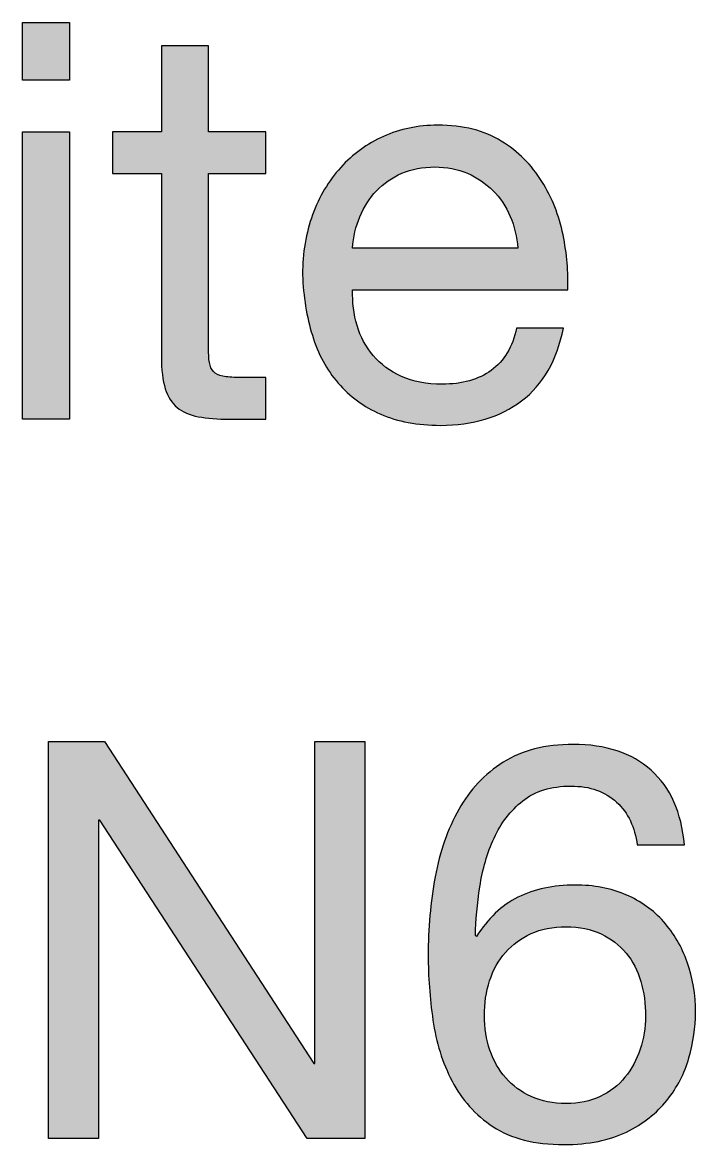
# Paper-space layout 'A3mask' of a CAD drawing. Extents: x 0 to 394, y 0 to 277.
# Drawn here: x 325.305 to 327.749, y 28.99 to 33.067 of the extents above; entities that cross this region are included whole.
import ezdxf
from ezdxf.enums import TextEntityAlignment as Align

# ---------------------------------------------------------------- set-up
doc = ezdxf.new("R2010")
doc.units = 0
doc.layers.get('0').update_dxf_attribs({"linetype": 'CONTINUOUS'})
doc.layers.get('Defpoints').update_dxf_attribs({"linetype": 'CONTINUOUS'})
doc.layers.add('JPP_Mask', color=7, linetype='CONTINUOUS')
doc.styles.add('JPP', font='arial.ttf')

# ---------------------------------------------------------------- blocks, each defined once
blk = doc.blocks.new('A3mask')
at = {"true_color": 0x004a91}
for points in [[(325.476, 33.0666), (325.3046, 33.0666), (325.3046, 32.8567), (325.476, 32.8567)], [(325.476, 32.6689), (325.3046, 32.6689), (325.3046, 31.6252), (325.476, 31.6252)], [(325.581, 30.1692), (325.585, 30.1692), (326.3381, 29.0125), (326.548, 29.0125), (326.548, 30.454), (326.3662, 30.454), (326.3662, 29.2851), (326.3622, 29.2851), (325.6031, 30.454), (325.3992, 30.454), (325.3992, 29.0125), (325.581, 29.0125)]]:
    blk.add_hatch(color=154, dxfattribs=at).paths.add_polyline_path(points)
h = blk.add_hatch(color=154, dxfattribs=at)
edge = h.paths.add_edge_path()
edge.add_spline(control_points=[(326.1887, 32.5932), (326.1887, 32.6311), (326.1887, 32.6689), (326.1887, 32.6689), (326.1887, 32.6689), (326.1757, 32.6689), (326.1562, 32.6689)], knot_values=[21.749925, 21.749925, 21.749925, 21.749925, 22.249925, 22.249925, 22.249925, 22.5, 22.5, 22.5, 22.5], degree=3, periodic=0)
edge.add_spline(control_points=[(326.1562, 32.6689), (326.1367, 32.6689), (326.1107, 32.6689), (326.0847, 32.6689)], knot_values=[21.49993, 21.49993, 21.49993, 21.49993, 21.749925, 21.749925, 21.749925, 21.749925], degree=3, periodic=0)
edge.add_spline(control_points=[(326.0847, 32.6689), (326.0717, 32.6689), (326.0587, 32.6689), (326.0465, 32.6689)], knot_values=[21.374932, 21.374932, 21.374932, 21.374932, 21.49993, 21.49993, 21.49993, 21.49993], degree=3, periodic=0)
edge.add_spline(control_points=[(326.0465, 32.6689), (326.0343, 32.6689), (326.0229, 32.6689), (326.0132, 32.6689)], knot_values=[21.249935, 21.249935, 21.249935, 21.249935, 21.374932, 21.374932, 21.374932, 21.374932], degree=3, periodic=0)
edge.add_spline(control_points=[(326.0132, 32.6689), (326.0083, 32.6689), (326.0038, 32.6689), (325.9999, 32.6689)], knot_values=[21.187436, 21.187436, 21.187436, 21.187436, 21.249935, 21.249935, 21.249935, 21.249935], degree=3, periodic=0)
edge.add_spline(control_points=[(325.9999, 32.6689), (325.9959, 32.6689), (325.9925, 32.6689), (325.9896, 32.6689)], knot_values=[21.124938, 21.124938, 21.124938, 21.124938, 21.187436, 21.187436, 21.187436, 21.187436], degree=3, periodic=0)
edge.add_spline(control_points=[(325.983, 32.6689), (325.9826, 32.6689), (325.9823, 32.6689), (325.982, 32.6689)], knot_values=[21.046814, 21.046814, 21.046814, 21.046814, 21.062439, 21.062439, 21.062439, 21.062439], degree=3, periodic=0)
edge.add_spline(control_points=[(325.982, 32.6689), (325.9817, 32.6689), (325.9815, 32.6689), (325.9813, 32.6689)], knot_values=[21.031189, 21.031189, 21.031189, 21.031189, 21.046814, 21.046814, 21.046814, 21.046814], degree=3, periodic=0)
edge.add_spline(control_points=[(325.9813, 32.6689), (325.9812, 32.6689), (325.9811, 32.6689), (325.981, 32.6689)], knot_values=[21.023377, 21.023377, 21.023377, 21.023377, 21.031189, 21.031189, 21.031189, 21.031189], degree=3, periodic=0)
edge.add_spline(control_points=[(325.981, 32.6689), (325.9809, 32.6689), (325.9809, 32.6689), (325.9808, 32.6689)], knot_values=[21.015565, 21.015565, 21.015565, 21.015565, 21.023377, 21.023377, 21.023377, 21.023377], degree=3, periodic=0)
edge.add_spline(control_points=[(325.9808, 32.6689), (325.9808, 32.6689), (325.9808, 32.6689), (325.9808, 32.6689)], knot_values=[21.011659, 21.011659, 21.011659, 21.011659, 21.015565, 21.015565, 21.015565, 21.015565], degree=3, periodic=0)
edge.add_spline(control_points=[(325.9808, 32.6689), (325.9808, 32.6689), (325.9807, 32.6689), (325.9807, 32.6689)], knot_values=[21.007752, 21.007752, 21.007752, 21.007752, 21.011659, 21.011659, 21.011659, 21.011659], degree=3, periodic=0)
edge.add_spline(control_points=[(325.9807, 32.6689), (325.9807, 32.6689), (325.9807, 32.6689), (325.9807, 32.6689)], knot_values=[21.005799, 21.005799, 21.005799, 21.005799, 21.007752, 21.007752, 21.007752, 21.007752], degree=3, periodic=0)
edge.add_spline(control_points=[(325.9807, 32.6689), (325.9807, 32.6689), (325.9807, 32.6689), (325.9807, 32.6689)], knot_values=[21.003846, 21.003846, 21.003846, 21.003846, 21.005799, 21.005799, 21.005799, 21.005799], degree=3, periodic=0)
edge.add_spline(control_points=[(325.9807, 32.6689), (325.9807, 32.6689), (325.9807, 32.6689), (325.9807, 32.6689)], knot_values=[21.00287, 21.00287, 21.00287, 21.00287, 21.003846, 21.003846, 21.003846, 21.003846], degree=3, periodic=0)
edge.add_spline(control_points=[(325.9807, 32.6689), (325.9807, 32.6689), (325.9807, 32.6689), (325.9807, 32.6689)], knot_values=[21.001893, 21.001893, 21.001893, 21.001893, 21.00287, 21.00287, 21.00287, 21.00287], degree=3, periodic=0)
edge.add_spline(control_points=[(325.9807, 32.6689), (325.9807, 32.6689), (325.9807, 32.6689), (325.9807, 32.6689)], knot_values=[21.001405, 21.001405, 21.001405, 21.001405, 21.001893, 21.001893, 21.001893, 21.001893], degree=3, periodic=0)
edge.add_spline(control_points=[(325.9807, 32.6689), (325.9807, 32.6689), (325.9807, 32.6689), (325.9807, 32.6689), (325.9807, 32.6689), (325.9807, 32.6689), (325.9807, 32.6689)], knot_values=[20.99994, 20.99994, 20.99994, 20.99994, 21.001345, 21.001345, 21.001345, 21.001405, 21.001405, 21.001405, 21.001405], degree=3, periodic=0)
edge.add_spline(control_points=[(325.9807, 32.6689), (325.9807, 32.6689), (325.9807, 32.6885), (325.9807, 32.7178)], knot_values=[20.749945, 20.749945, 20.749945, 20.749945, 20.99994, 20.99994, 20.99994, 20.99994], degree=3, periodic=0)
edge.add_spline(control_points=[(325.9807, 32.7178), (325.9807, 32.7472), (325.9807, 32.7863), (325.9807, 32.8254)], knot_values=[20.49995, 20.49995, 20.49995, 20.49995, 20.749945, 20.749945, 20.749945, 20.749945], degree=3, periodic=0)
edge.add_spline(control_points=[(325.9807, 32.8254), (325.9807, 32.8449), (325.9807, 32.8645), (325.9807, 32.8828)], knot_values=[20.374952, 20.374952, 20.374952, 20.374952, 20.49995, 20.49995, 20.49995, 20.49995], degree=3, periodic=0)
edge.add_spline(control_points=[(325.9807, 32.8828), (325.9807, 32.9012), (325.9807, 32.9183), (325.9807, 32.9329)], knot_values=[20.249955, 20.249955, 20.249955, 20.249955, 20.374952, 20.374952, 20.374952, 20.374952], degree=3, periodic=0)
edge.add_spline(control_points=[(325.9807, 32.9329), (325.9807, 32.9403), (325.9807, 32.947), (325.9807, 32.953)], knot_values=[20.187456, 20.187456, 20.187456, 20.187456, 20.249955, 20.249955, 20.249955, 20.249955], degree=3, periodic=0)
edge.add_spline(control_points=[(325.9807, 32.953), (325.9807, 32.9589), (325.9807, 32.9641), (325.9807, 32.9684)], knot_values=[20.124958, 20.124958, 20.124958, 20.124958, 20.187456, 20.187456, 20.187456, 20.187456], degree=3, periodic=0)
edge.add_spline(control_points=[(325.9807, 32.9684), (325.9807, 32.9705), (325.9807, 32.9724), (325.9807, 32.9741)], knot_values=[20.093708, 20.093708, 20.093708, 20.093708, 20.124958, 20.124958, 20.124958, 20.124958], degree=3, periodic=0)
edge.add_spline(control_points=[(325.9807, 32.9818), (325.9807, 32.9818), (325.9807, 32.9818), (325.9807, 32.9818), (325.9807, 32.9818), (325.9807, 32.9818), (325.9807, 32.9818)], knot_values=[19.999959, 19.999959, 19.999959, 19.999959, 20, 20, 20, 20.000692, 20.000692, 20.000692, 20.000692], degree=3, periodic=0)
edge.add_spline(control_points=[(325.9807, 32.9818), (325.9807, 32.9818), (325.97, 32.9818), (325.9539, 32.9818)], knot_values=[19.749965, 19.749965, 19.749965, 19.749965, 19.999959, 19.999959, 19.999959, 19.999959], degree=3, periodic=0)
edge.add_spline(control_points=[(325.9539, 32.9818), (325.9378, 32.9818), (325.9163, 32.9818), (325.8949, 32.9818)], knot_values=[19.49997, 19.49997, 19.49997, 19.49997, 19.749965, 19.749965, 19.749965, 19.749965], degree=3, periodic=0)
edge.add_spline(control_points=[(325.8949, 32.9818), (325.8841, 32.9818), (325.8734, 32.9818), (325.8633, 32.9818)], knot_values=[19.374972, 19.374972, 19.374972, 19.374972, 19.49997, 19.49997, 19.49997, 19.49997], degree=3, periodic=0)
edge.add_spline(control_points=[(325.8633, 32.9818), (325.8533, 32.9818), (325.8439, 32.9818), (325.8359, 32.9818)], knot_values=[19.249975, 19.249975, 19.249975, 19.249975, 19.374972, 19.374972, 19.374972, 19.374972], degree=3, periodic=0)
edge.add_spline(control_points=[(325.8359, 32.9818), (325.8318, 32.9818), (325.8282, 32.9818), (325.8249, 32.9818)], knot_values=[19.187476, 19.187476, 19.187476, 19.187476, 19.249975, 19.249975, 19.249975, 19.249975], degree=3, periodic=0)
edge.add_spline(control_points=[(325.8249, 32.9818), (325.8216, 32.9818), (325.8188, 32.9818), (325.8164, 32.9818)], knot_values=[19.124977, 19.124977, 19.124977, 19.124977, 19.187476, 19.187476, 19.187476, 19.187476], degree=3, periodic=0)
edge.add_spline(control_points=[(325.809, 32.9818), (325.809, 32.9818), (325.809, 32.9818), (325.809, 32.9818), (325.809, 32.9818), (325.809, 32.9818), (325.809, 32.9818)], knot_values=[18.99998, 18.99998, 18.99998, 18.99998, 19.001424, 19.001424, 19.001424, 19.001445, 19.001445, 19.001445, 19.001445], degree=3, periodic=0)
edge.add_spline(control_points=[(325.809, 32.9818), (325.809, 32.9818), (325.809, 32.9036), (325.809, 32.8254)], knot_values=[18.49999, 18.49999, 18.49999, 18.49999, 18.99998, 18.99998, 18.99998, 18.99998], degree=3, periodic=0)
edge.add_spline(control_points=[(325.809, 32.8254), (325.809, 32.7471), (325.809, 32.6689), (325.809, 32.6689), (325.809, 32.6689), (325.809, 32.6689), (325.809, 32.6689)], knot_values=[17.999023, 17.999023, 17.999023, 17.999023, 18.499013, 18.499013, 18.499013, 18.49999, 18.49999, 18.49999, 18.49999], degree=3, periodic=0)
edge.add_spline(control_points=[(325.8047, 32.6689), (325.8037, 32.6689), (325.8026, 32.6689), (325.8014, 32.6689)], knot_values=[17.875003, 17.875003, 17.875003, 17.875003, 17.906252, 17.906252, 17.906252, 17.906252], degree=3, periodic=0)
edge.add_spline(control_points=[(325.8014, 32.6689), (325.799, 32.6689), (325.796, 32.6689), (325.7927, 32.6689)], knot_values=[17.812504, 17.812504, 17.812504, 17.812504, 17.875003, 17.875003, 17.875003, 17.875003], degree=3, periodic=0)
edge.add_spline(control_points=[(325.7927, 32.6689), (325.7893, 32.6689), (325.7855, 32.6689), (325.7813, 32.6689)], knot_values=[17.750005, 17.750005, 17.750005, 17.750005, 17.812504, 17.812504, 17.812504, 17.812504], degree=3, periodic=0)
edge.add_spline(control_points=[(325.7813, 32.6689), (325.773, 32.6689), (325.7632, 32.6689), (325.7528, 32.6689)], knot_values=[17.625007, 17.625007, 17.625007, 17.625007, 17.750005, 17.750005, 17.750005, 17.750005], degree=3, periodic=0)
edge.add_spline(control_points=[(325.7528, 32.6689), (325.7424, 32.6689), (325.7313, 32.6689), (325.7202, 32.6689)], knot_values=[17.50001, 17.50001, 17.50001, 17.50001, 17.625008, 17.625008, 17.625008, 17.625008], degree=3, periodic=0)
edge.add_spline(control_points=[(325.7202, 32.6689), (325.698, 32.6689), (325.6758, 32.6689), (325.6591, 32.6689)], knot_values=[17.250015, 17.250015, 17.250015, 17.250015, 17.50001, 17.50001, 17.50001, 17.50001], degree=3, periodic=0)
edge.add_spline(control_points=[(325.6591, 32.6689), (325.6425, 32.6689), (325.6314, 32.6689), (325.6314, 32.6689), (325.6314, 32.6689), (325.6314, 32.6689), (325.6314, 32.6689)], knot_values=[16.999043, 16.999043, 16.999043, 16.999043, 17.249058, 17.249058, 17.249058, 17.250015, 17.250015, 17.250015, 17.250015], degree=3, periodic=0)
edge.add_spline(control_points=[(325.6314, 32.6624), (325.6314, 32.6603), (325.6314, 32.6578), (325.6314, 32.6549)], knot_values=[16.812524, 16.812524, 16.812524, 16.812524, 16.875023, 16.875023, 16.875023, 16.875023], degree=3, periodic=0)
edge.add_spline(control_points=[(325.6314, 32.6549), (325.6314, 32.6521), (325.6314, 32.6488), (325.6314, 32.6453)], knot_values=[16.750025, 16.750025, 16.750025, 16.750025, 16.812524, 16.812524, 16.812524, 16.812524], degree=3, periodic=0)
edge.add_spline(control_points=[(325.6314, 32.6453), (325.6314, 32.6382), (325.6314, 32.6299), (325.6314, 32.621)], knot_values=[16.625028, 16.625028, 16.625028, 16.625028, 16.750025, 16.750025, 16.750025, 16.750025], degree=3, periodic=0)
edge.add_spline(control_points=[(325.6314, 32.621), (325.6314, 32.6121), (325.6314, 32.6027), (325.6314, 32.5932)], knot_values=[16.50003, 16.50003, 16.50003, 16.50003, 16.625028, 16.625028, 16.625028, 16.625028], degree=3, periodic=0)
edge.add_spline(control_points=[(325.6314, 32.5932), (325.6314, 32.5743), (325.6314, 32.5553), (325.6314, 32.5411)], knot_values=[16.250035, 16.250035, 16.250035, 16.250035, 16.50003, 16.50003, 16.50003, 16.50003], degree=3, periodic=0)
edge.add_spline(control_points=[(325.6314, 32.5411), (325.6314, 32.5269), (325.6314, 32.5175), (325.6314, 32.5175), (325.6314, 32.5175), (325.6314, 32.5175), (325.6314, 32.5175)], knot_values=[15.999063, 15.999063, 15.999063, 15.999063, 16.249098, 16.249098, 16.249098, 16.250035, 16.250035, 16.250035, 16.250035], degree=3, periodic=0)
edge.add_spline(control_points=[(325.6358, 32.5175), (325.6367, 32.5175), (325.6378, 32.5175), (325.639, 32.5175)], knot_values=[15.875042, 15.875042, 15.875042, 15.875042, 15.906292, 15.906292, 15.906292, 15.906292], degree=3, periodic=0)
edge.add_spline(control_points=[(325.639, 32.5175), (325.6414, 32.5175), (325.6444, 32.5175), (325.6478, 32.5175)], knot_values=[15.812544, 15.812544, 15.812544, 15.812544, 15.875042, 15.875042, 15.875042, 15.875042], degree=3, periodic=0)
edge.add_spline(control_points=[(325.6478, 32.5175), (325.6511, 32.5175), (325.655, 32.5175), (325.6591, 32.5175)], knot_values=[15.750045, 15.750045, 15.750045, 15.750045, 15.812544, 15.812544, 15.812544, 15.812544], degree=3, periodic=0)
edge.add_spline(control_points=[(325.6591, 32.5175), (325.6675, 32.5175), (325.6772, 32.5175), (325.6876, 32.5175)], knot_values=[15.625048, 15.625048, 15.625048, 15.625048, 15.750045, 15.750045, 15.750045, 15.750045], degree=3, periodic=0)
edge.add_spline(control_points=[(325.6876, 32.5175), (325.698, 32.5175), (325.7091, 32.5175), (325.7202, 32.5175)], knot_values=[15.50005, 15.50005, 15.50005, 15.50005, 15.625048, 15.625048, 15.625048, 15.625048], degree=3, periodic=0)
edge.add_spline(control_points=[(325.7202, 32.5175), (325.7424, 32.5175), (325.7646, 32.5175), (325.7813, 32.5175)], knot_values=[15.250055, 15.250055, 15.250055, 15.250055, 15.50005, 15.50005, 15.50005, 15.50005], degree=3, periodic=0)
edge.add_spline(control_points=[(325.7813, 32.5175), (325.7979, 32.5175), (325.809, 32.5175), (325.809, 32.5175), (325.809, 32.5175), (325.809, 32.5175), (325.809, 32.5175)], knot_values=[14.999572, 14.999572, 14.999572, 14.999572, 15.249627, 15.249627, 15.249627, 15.250055, 15.250055, 15.250055, 15.250055], degree=3, periodic=0)
edge.add_spline(control_points=[(325.809, 32.51), (325.809, 32.5076), (325.809, 32.5046), (325.809, 32.5011)], knot_values=[14.906312, 14.906312, 14.906312, 14.906312, 14.937561, 14.937561, 14.937561, 14.937561], degree=3, periodic=0)
edge.add_spline(control_points=[(325.809, 32.5011), (325.809, 32.4975), (325.809, 32.4935), (325.809, 32.4889)], knot_values=[14.875063, 14.875063, 14.875063, 14.875063, 14.906312, 14.906312, 14.906312, 14.906312], degree=3, periodic=0)
edge.add_spline(control_points=[(325.809, 32.4889), (325.809, 32.4799), (325.809, 32.4688), (325.809, 32.4562)], knot_values=[14.812564, 14.812564, 14.812564, 14.812564, 14.875063, 14.875063, 14.875063, 14.875063], degree=3, periodic=0)
edge.add_spline(control_points=[(325.809, 32.4562), (325.809, 32.4436), (325.809, 32.4293), (325.809, 32.4137)], knot_values=[14.750065, 14.750065, 14.750065, 14.750065, 14.812564, 14.812564, 14.812564, 14.812564], degree=3, periodic=0)
edge.add_spline(control_points=[(325.809, 32.4137), (325.809, 32.3826), (325.809, 32.3463), (325.809, 32.3074)], knot_values=[14.625068, 14.625068, 14.625068, 14.625068, 14.750065, 14.750065, 14.750065, 14.750065], degree=3, periodic=0)
edge.add_spline(control_points=[(325.809, 32.3074), (325.809, 32.2685), (325.809, 32.227), (325.809, 32.1854)], knot_values=[14.50007, 14.50007, 14.50007, 14.50007, 14.625068, 14.625068, 14.625068, 14.625068], degree=3, periodic=0)
edge.add_spline(control_points=[(325.809, 32.1854), (325.809, 32.1024), (325.809, 32.0194), (325.809, 31.9571)], knot_values=[14.250075, 14.250075, 14.250075, 14.250075, 14.50007, 14.50007, 14.50007, 14.50007], degree=3, periodic=0)
edge.add_spline(control_points=[(325.809, 31.9571), (325.809, 31.8948), (325.809, 31.8533), (325.809, 31.8533), (325.809, 31.8048), (325.8139, 31.7658), (325.8232, 31.7362)], knot_values=[13, 13, 13, 13, 13.250075, 13.250075, 13.250075, 14.250075, 14.250075, 14.250075, 14.250075], degree=3, periodic=0)
edge.add_spline(control_points=[(325.8232, 31.7362), (325.8327, 31.7066), (325.8471, 31.6837), (325.8666, 31.6676)], knot_values=[12, 12, 12, 12, 13, 13, 13, 13], degree=3, periodic=0)
edge.add_spline(control_points=[(325.8666, 31.6676), (325.8861, 31.6514), (325.9118, 31.6404), (325.9433, 31.6342)], knot_values=[11, 11, 11, 11, 12, 12, 12, 12], degree=3, periodic=0)
edge.add_spline(control_points=[(325.9433, 31.6342), (325.9749, 31.6282), (326.0129, 31.6252), (326.0575, 31.6252)], knot_values=[10, 10, 10, 10, 11, 11, 11, 11], degree=3, periodic=0)
edge.add_spline(control_points=[(326.0575, 31.6252), (326.0575, 31.6252), (326.1887, 31.6252), (326.1887, 31.6252), (326.1887, 31.6252), (326.1887, 31.663), (326.1887, 31.7009)], knot_values=[8.5, 8.5, 8.5, 8.5, 9.5, 9.5, 9.5, 10, 10, 10, 10], degree=3, periodic=0)
edge.add_spline(control_points=[(326.1887, 31.7009), (326.1887, 31.7388), (326.1887, 31.7766), (326.1887, 31.7766)], knot_values=[8, 8, 8, 8, 8.5, 8.5, 8.5, 8.5], degree=3, periodic=0)
edge.add_spline(control_points=[(326.1887, 31.7766), (326.1887, 31.7766), (326.1099, 31.7766), (326.1099, 31.7766)], knot_values=[7.00001, 7.00001, 7.00001, 7.00001, 7.99999, 7.99999, 7.99999, 7.99999], degree=3, periodic=0)
edge.add_spline(control_points=[(326.1099, 31.7766), (326.083, 31.7766), (326.0612, 31.7776), (326.0442, 31.7796)], knot_values=[6, 6, 6, 6, 7, 7, 7, 7], degree=3, periodic=0)
edge.add_spline(control_points=[(326.0442, 31.7796), (326.0275, 31.7816), (326.0143, 31.786), (326.005, 31.7927)], knot_values=[5, 5, 5, 5, 6, 6, 6, 6], degree=3, periodic=0)
edge.add_spline(control_points=[(326.005, 31.7927), (325.9955, 31.7995), (325.989, 31.8089), (325.9858, 31.821)], knot_values=[4, 4, 4, 4, 5, 5, 5, 5], degree=3, periodic=0)
edge.add_spline(control_points=[(325.9858, 31.821), (325.9823, 31.8331), (325.9807, 31.8492), (325.9807, 31.8694)], knot_values=[3, 3, 3, 3, 4, 4, 4, 4], degree=3, periodic=0)
edge.add_spline(control_points=[(325.9807, 31.8694), (325.9807, 31.8694), (325.9807, 32.5175), (325.9807, 32.5175), (325.9807, 32.5175), (326.0327, 32.5175), (326.0847, 32.5175)], knot_values=[1.5, 1.5, 1.5, 1.5, 2.5, 2.5, 2.5, 3, 3, 3, 3], degree=3, periodic=0)
edge.add_spline(control_points=[(326.0847, 32.5175), (326.1367, 32.5175), (326.1887, 32.5175), (326.1887, 32.5175), (326.1887, 32.5175), (326.1887, 32.5553), (326.1887, 32.5932)], knot_values=[0.5, 0.5, 0.5, 0.5, 1, 1, 1, 1.5, 1.5, 1.5, 1.5], degree=3, periodic=0)
h = blk.add_hatch(color=154, dxfattribs=at)
edge = h.paths.add_edge_path()
edge.add_spline(control_points=[(326.5037, 32.0956), (326.5037, 32.0956), (327.2849, 32.0956), (327.2849, 32.0956), (327.2877, 32.1588), (327.2819, 32.2254), (327.2678, 32.2954)], knot_values=[12, 12, 12, 12, 13, 13, 13, 14, 14, 14, 14], degree=3, periodic=0)
edge.add_spline(control_points=[(327.2678, 32.2954), (327.2536, 32.3654), (327.2281, 32.43), (327.191, 32.4893)], knot_values=[11, 11, 11, 11, 12, 12, 12, 12], degree=3, periodic=0)
edge.add_spline(control_points=[(327.191, 32.4893), (327.1541, 32.5484), (327.1049, 32.5972), (327.0437, 32.6356)], knot_values=[10, 10, 10, 10, 11, 11, 11, 11], degree=3, periodic=0)
edge.add_spline(control_points=[(327.0437, 32.6356), (326.9825, 32.6739), (326.9055, 32.6932), (326.8124, 32.6932)], knot_values=[9, 9, 9, 9, 10, 10, 10, 10], degree=3, periodic=0)
edge.add_spline(control_points=[(326.8124, 32.6932), (326.7412, 32.6932), (326.6756, 32.6797), (326.6158, 32.6528)], knot_values=[8, 8, 8, 8, 9, 9, 9, 9], degree=3, periodic=0)
edge.add_spline(control_points=[(326.6158, 32.6528), (326.5559, 32.6258), (326.504, 32.5882), (326.4604, 32.5397)], knot_values=[7, 7, 7, 7, 8, 8, 8, 8], degree=3, periodic=0)
edge.add_spline(control_points=[(326.4604, 32.5397), (326.4165, 32.4912), (326.3824, 32.4341), (326.3583, 32.3681), (326.3342, 32.3021), (326.3219, 32.2295), (326.3219, 32.1501)], knot_values=[5, 5, 5, 5, 6, 6, 6, 7, 7, 7, 7], degree=3, periodic=0)
edge.add_spline(control_points=[(326.3219, 32.1501), (326.3247, 32.0706), (326.3365, 31.9973), (326.3574, 31.9301)], knot_values=[4, 4, 4, 4, 5, 5, 5, 5], degree=3, periodic=0)
edge.add_spline(control_points=[(326.3574, 31.9301), (326.3782, 31.8627), (326.4093, 31.8048), (326.4511, 31.7564)], knot_values=[3, 3, 3, 3, 4, 4, 4, 4], degree=3, periodic=0)
edge.add_spline(control_points=[(326.4511, 31.7564), (326.4928, 31.708), (326.5443, 31.6703), (326.6055, 31.6434), (326.6668, 31.6165), (326.7392, 31.603), (326.8227, 31.603)], knot_values=[1, 1, 1, 1, 2, 2, 2, 3, 3, 3, 3], degree=3, periodic=0)
edge.add_spline(control_points=[(326.8227, 31.603), (326.9409, 31.603), (327.0393, 31.6326), (327.1175, 31.6917)], knot_values=[0, 0, 0, 0, 1, 1, 1, 1], degree=3, periodic=0)
edge.add_spline(control_points=[(327.1175, 31.6917), (327.1954, 31.751), (327.246, 31.8391), (327.2689, 31.9563)], knot_values=[21, 21, 21, 21, 22, 22, 22, 22], degree=3, periodic=0)
edge.add_spline(control_points=[(327.2689, 31.9563), (327.2689, 31.9563), (327.0991, 31.9563), (327.0991, 31.9563), (327.0843, 31.8876), (327.0539, 31.8365), (327.0073, 31.8028)], knot_values=[19, 19, 19, 19, 20, 20, 20, 21, 21, 21, 21], degree=3, periodic=0)
edge.add_spline(control_points=[(327.0073, 31.8028), (326.9609, 31.7692), (326.9013, 31.7524), (326.8287, 31.7524)], knot_values=[18, 18, 18, 18, 19, 19, 19, 19], degree=3, periodic=0)
edge.add_spline(control_points=[(326.8287, 31.7524), (326.7721, 31.7524), (326.7229, 31.7618), (326.6814, 31.7806)], knot_values=[17, 17, 17, 17, 18, 18, 18, 18], degree=3, periodic=0)
edge.add_spline(control_points=[(326.6814, 31.7806), (326.6396, 31.7995), (326.6053, 31.8246), (326.5784, 31.8563), (326.5515, 31.888), (326.532, 31.9243), (326.5197, 31.9653)], knot_values=[15, 15, 15, 15, 16, 16, 16, 17, 17, 17, 17], degree=3, periodic=0)
edge.add_spline(control_points=[(326.5197, 31.9653), (326.5077, 32.0064), (326.5023, 32.0497), (326.5037, 32.0956)], knot_values=[14, 14, 14, 14, 15, 15, 15, 15], degree=3, periodic=0)
edge = h.paths.add_edge_path(flags=16)
edge.add_spline(control_points=[(327.1033, 32.247), (327.1033, 32.247), (326.5037, 32.247), (326.5037, 32.247), (326.5063, 32.2874), (326.5151, 32.3254), (326.5299, 32.361)], knot_values=[6, 6, 6, 6, 7, 7, 7, 8, 8, 8, 8], degree=3, periodic=0)
edge.add_spline(control_points=[(326.5299, 32.361), (326.5448, 32.3967), (326.565, 32.4279), (326.5905, 32.455)], knot_values=[5, 5, 5, 5, 6, 6, 6, 6], degree=3, periodic=0)
edge.add_spline(control_points=[(326.5905, 32.455), (326.616, 32.4819), (326.6466, 32.503), (326.6823, 32.5185)], knot_values=[4, 4, 4, 4, 5, 5, 5, 5], degree=3, periodic=0)
edge.add_spline(control_points=[(326.6823, 32.5185), (326.718, 32.5339), (326.7579, 32.5417), (326.8025, 32.5417)], knot_values=[3, 3, 3, 3, 4, 4, 4, 4], degree=3, periodic=0)
edge.add_spline(control_points=[(326.8025, 32.5417), (326.8456, 32.5417), (326.8848, 32.5339), (326.9205, 32.5185)], knot_values=[2, 2, 2, 2, 3, 3, 3, 3], degree=3, periodic=0)
edge.add_spline(control_points=[(326.9205, 32.5185), (326.9563, 32.503), (326.9871, 32.4822), (327.0133, 32.4559)], knot_values=[1, 1, 1, 1, 2, 2, 2, 2], degree=3, periodic=0)
edge.add_spline(control_points=[(327.0133, 32.4559), (327.0398, 32.4297), (327.0606, 32.3984), (327.0759, 32.3621)], knot_values=[0, 0, 0, 0, 1, 1, 1, 1], degree=3, periodic=0)
edge.add_spline(control_points=[(327.0759, 32.3621), (327.0915, 32.3258), (327.1005, 32.2874), (327.1033, 32.247)], knot_values=[8, 8, 8, 8, 9, 9, 9, 9], degree=3, periodic=0)
h = blk.add_hatch(color=154, dxfattribs=at)
edge = h.paths.add_edge_path()
edge.add_spline(control_points=[(327.749, 29.4688), (327.749, 29.5346), (327.7391, 29.5959), (327.7189, 29.6525), (327.6987, 29.7091), (327.6699, 29.7582), (327.6331, 29.8)], knot_values=[10, 10, 10, 10, 11, 11, 11, 12, 12, 12, 12], degree=3, periodic=0)
edge.add_spline(control_points=[(327.6331, 29.8), (327.596, 29.8415), (327.5503, 29.8742), (327.4958, 29.8979)], knot_values=[9, 9, 9, 9, 10, 10, 10, 10], degree=3, periodic=0)
edge.add_spline(control_points=[(327.4958, 29.8979), (327.4412, 29.9213), (327.3798, 29.9331), (327.3111, 29.9331)], knot_values=[8, 8, 8, 8, 9, 9, 9, 9], degree=3, periodic=0)
edge.add_spline(control_points=[(327.3111, 29.9331), (327.233, 29.9331), (327.1641, 29.9183), (327.104, 29.8888)], knot_values=[7, 7, 7, 7, 8, 8, 8, 8], degree=3, periodic=0)
edge.add_spline(control_points=[(327.104, 29.8888), (327.0442, 29.8591), (326.9941, 29.8113), (326.9537, 29.7455)], knot_values=[6, 6, 6, 6, 7, 7, 7, 7], degree=3, periodic=0)
edge.add_spline(control_points=[(326.9537, 29.7455), (326.9537, 29.7455), (326.9498, 29.7494), (326.9498, 29.7494)], knot_values=[5.00001, 5.00001, 5.00001, 5.00001, 6, 6, 6, 6], degree=3, periodic=0)
edge.add_spline(control_points=[(326.9498, 29.7494), (326.9509, 29.8046), (326.9565, 29.8638), (326.9658, 29.9271)], knot_values=[4, 4, 4, 4, 5, 5, 5, 5], degree=3, periodic=0)
edge.add_spline(control_points=[(326.9658, 29.9271), (326.9753, 29.9904), (326.9924, 30.0493), (327.0173, 30.1038), (327.0421, 30.1583), (327.0769, 30.2033), (327.1212, 30.2388)], knot_values=[2, 2, 2, 2, 3, 3, 3, 4, 4, 4, 4], degree=3, periodic=0)
edge.add_spline(control_points=[(327.1212, 30.2388), (327.1657, 30.2745), (327.2241, 30.2925), (327.297, 30.2925)], knot_values=[1, 1, 1, 1, 2, 2, 2, 2], degree=3, periodic=0)
edge.add_spline(control_points=[(327.297, 30.2925), (327.3656, 30.2925), (327.4206, 30.2729), (327.4624, 30.234)], knot_values=[0, 0, 0, 0, 1, 1, 1, 1], degree=3, periodic=0)
edge.add_spline(control_points=[(327.4624, 30.234), (327.5041, 30.195), (327.5292, 30.143), (327.537, 30.0786)], knot_values=[27, 27, 27, 27, 28, 28, 28, 28], degree=3, periodic=0)
edge.add_spline(control_points=[(327.537, 30.0786), (327.537, 30.0786), (327.7087, 30.0786), (327.7087, 30.0786), (327.698, 30.1968), (327.6577, 30.2874), (327.5876, 30.35)], knot_values=[25, 25, 25, 25, 26, 26, 26, 27, 27, 27, 27], degree=3, periodic=0)
edge.add_spline(control_points=[(327.5876, 30.35), (327.5176, 30.4126), (327.4234, 30.4439), (327.3049, 30.4439)], knot_values=[24, 24, 24, 24, 25, 25, 25, 25], degree=3, periodic=0)
edge.add_spline(control_points=[(327.3049, 30.4439), (327.2026, 30.4439), (327.1179, 30.4223), (327.0507, 30.3793), (326.9834, 30.3362), (326.9296, 30.2792), (326.889, 30.2077)], knot_values=[22, 22, 22, 22, 23, 23, 23, 24, 24, 24, 24], degree=3, periodic=0)
edge.add_spline(control_points=[(326.889, 30.2077), (326.8486, 30.1363), (326.8201, 30.0547), (326.8034, 29.9623)], knot_values=[21, 21, 21, 21, 22, 22, 22, 22], degree=3, periodic=0)
edge.add_spline(control_points=[(326.8034, 29.9623), (326.7865, 29.8703), (326.7781, 29.7749), (326.7781, 29.6768)], knot_values=[20, 20, 20, 20, 21, 21, 21, 21], degree=3, periodic=0)
edge.add_spline(control_points=[(326.7781, 29.6768), (326.7781, 29.6014), (326.7837, 29.5233), (326.7953, 29.4426)], knot_values=[19, 19, 19, 19, 20, 20, 20, 20], degree=3, periodic=0)
edge.add_spline(control_points=[(326.7953, 29.4426), (326.8066, 29.3618), (326.8298, 29.2878), (326.8649, 29.2206)], knot_values=[18, 18, 18, 18, 19, 19, 19, 19], degree=3, periodic=0)
edge.add_spline(control_points=[(326.8649, 29.2206), (326.8999, 29.1531), (326.9498, 29.0979), (327.0142, 29.055)], knot_values=[17, 17, 17, 17, 18, 18, 18, 18], degree=3, periodic=0)
edge.add_spline(control_points=[(327.0142, 29.055), (327.079, 29.0118), (327.1643, 28.9903), (327.2708, 28.9903)], knot_values=[16, 16, 16, 16, 17, 17, 17, 17], degree=3, periodic=0)
edge.add_spline(control_points=[(327.2708, 28.9903), (327.3608, 28.9903), (327.4366, 29.0056), (327.4978, 29.0357)], knot_values=[15, 15, 15, 15, 16, 16, 16, 16], degree=3, periodic=0)
edge.add_spline(control_points=[(327.4978, 29.0357), (327.5591, 29.0661), (327.608, 29.1044), (327.6451, 29.1508), (327.6822, 29.1972), (327.7087, 29.2486), (327.7249, 29.3052), (327.7412, 29.3618), (327.749, 29.4163), (327.749, 29.4688)], knot_values=[12, 12, 12, 12, 13, 13, 13, 14, 14, 14, 15, 15, 15, 15], degree=3, periodic=0)
edge = h.paths.add_edge_path(flags=16)
edge.add_spline(control_points=[(327.0012, 29.585), (327.014, 29.6246), (327.033, 29.659), (327.0588, 29.6877)], knot_values=[1, 1, 1, 1, 2, 2, 2, 2], degree=3, periodic=0)
edge.add_spline(control_points=[(327.0588, 29.6877), (327.0843, 29.7167), (327.1151, 29.7397), (327.1515, 29.7564)], knot_values=[0, 0, 0, 0, 1, 1, 1, 1], degree=3, periodic=0)
edge.add_spline(control_points=[(327.1515, 29.7564), (327.188, 29.7733), (327.2302, 29.7817), (327.2787, 29.7817), (327.3271, 29.7817), (327.3696, 29.7728), (327.406, 29.7555)], knot_values=[14, 14, 14, 14, 15, 15, 15, 16, 16, 16, 16], degree=3, periodic=0)
edge.add_spline(control_points=[(327.406, 29.7555), (327.4422, 29.7381), (327.4726, 29.7146), (327.4967, 29.6859)], knot_values=[13, 13, 13, 13, 14, 14, 14, 14], degree=3, periodic=0)
edge.add_spline(control_points=[(327.4967, 29.6859), (327.521, 29.6569), (327.5389, 29.6225), (327.5503, 29.5829), (327.5616, 29.5432), (327.5674, 29.501), (327.5674, 29.4567)], knot_values=[11, 11, 11, 11, 12, 12, 12, 13, 13, 13, 13], degree=3, periodic=0)
edge.add_spline(control_points=[(327.5674, 29.4567), (327.5674, 29.415), (327.5609, 29.3748), (327.5482, 29.3366), (327.5354, 29.2983), (327.5169, 29.2642), (327.4927, 29.2345)], knot_values=[9, 9, 9, 9, 10, 10, 10, 11, 11, 11, 11], degree=3, periodic=0)
edge.add_spline(control_points=[(327.4927, 29.2345), (327.4686, 29.205), (327.4385, 29.1818), (327.403, 29.1649)], knot_values=[8, 8, 8, 8, 9, 9, 9, 9], degree=3, periodic=0)
edge.add_spline(control_points=[(327.403, 29.1649), (327.3673, 29.1482), (327.3257, 29.1396), (327.2787, 29.1396), (327.2316, 29.1396), (327.1896, 29.1482), (327.1525, 29.1649)], knot_values=[6, 6, 6, 6, 7, 7, 7, 8, 8, 8, 8], degree=3, periodic=0)
edge.add_spline(control_points=[(327.1525, 29.1649), (327.1156, 29.1818), (327.0845, 29.2043), (327.0597, 29.2326), (327.0349, 29.2609), (327.0156, 29.2946), (327.0022, 29.3335), (326.9887, 29.3725), (326.982, 29.4143), (326.982, 29.4588)], knot_values=[3, 3, 3, 3, 4, 4, 4, 5, 5, 5, 6, 6, 6, 6], degree=3, periodic=0)
edge.add_spline(control_points=[(326.982, 29.4588), (326.982, 29.5031), (326.9883, 29.5451), (327.0012, 29.585)], knot_values=[2, 2, 2, 2, 3, 3, 3, 3], degree=3, periodic=0)
at = {"layer": 'Defpoints', "color": 154, "true_color": 0x004a91}
for points in [[(325.3046, 32.8567), (325.3046, 33.0666), (325.476, 33.0666), (325.476, 32.8567), (325.3046, 32.8567)], [(325.476, 32.6689), (325.476, 31.6252), (325.3046, 31.6252), (325.3046, 32.6689), (325.476, 32.6689)], [(325.6031, 30.454), (326.3622, 29.2851), (326.3662, 29.2851), (326.3662, 30.454), (326.548, 30.454), (326.548, 29.0125), (326.3381, 29.0125), (325.585, 30.1692), (325.581, 30.1692), (325.581, 29.0125), (325.3992, 29.0125), (325.3992, 30.454), (325.6031, 30.454)]]:
    blk.add_lwpolyline(points, dxfattribs=at)
for points, knots in [([(326.1887, 32.6689), (326.1887, 32.6689), (326.1887, 32.5175), (326.1887, 32.5175), (326.1887, 32.5175), (325.9807, 32.5175), (325.9807, 32.5175), (325.9807, 32.5175), (325.9807, 31.8694), (325.9807, 31.8694), (325.9807, 31.8492), (325.9823, 31.8331), (325.9858, 31.821), (325.989, 31.8089), (325.9955, 31.7995), (326.005, 31.7927), (326.0143, 31.786), (326.0275, 31.7816), (326.0442, 31.7796), (326.0612, 31.7776), (326.083, 31.7766), (326.1099, 31.7766), (326.1099, 31.7766), (326.1887, 31.7766), (326.1887, 31.7766), (326.1887, 31.7766), (326.1887, 31.6252), (326.1887, 31.6252), (326.1887, 31.6252), (326.0575, 31.6252), (326.0575, 31.6252), (326.0129, 31.6252), (325.9749, 31.6282), (325.9433, 31.6342), (325.9118, 31.6404), (325.8861, 31.6514), (325.8666, 31.6676), (325.8471, 31.6837), (325.8327, 31.7066), (325.8232, 31.7362), (325.8139, 31.7658), (325.809, 31.8048), (325.809, 31.8533), (325.809, 31.8533), (325.809, 32.5175), (325.809, 32.5175), (325.809, 32.5175), (325.6314, 32.5175), (325.6314, 32.5175), (325.6314, 32.5175), (325.6314, 32.6689), (325.6314, 32.6689), (325.6314, 32.6689), (325.809, 32.6689), (325.809, 32.6689), (325.809, 32.6689), (325.809, 32.9818), (325.809, 32.9818), (325.809, 32.9818), (325.9807, 32.9818), (325.9807, 32.9818), (325.9807, 32.9818), (325.9807, 32.6689), (325.9807, 32.6689), (325.9807, 32.6689), (326.1887, 32.6689), (326.1887, 32.6689)], [0, 0, 0, 0, 1, 1, 1, 2, 2, 2, 3, 3, 3, 4, 4, 4, 5, 5, 5, 6, 6, 6, 7, 7, 7, 8, 8, 8, 9, 9, 9, 10, 10, 10, 11, 11, 11, 12, 12, 12, 13, 13, 13, 14, 14, 14, 15, 15, 15, 16, 16, 16, 17, 17, 17, 18, 18, 18, 19, 19, 19, 20, 20, 20, 21, 21, 21, 22, 22, 22, 22]), ([(327.1175, 31.6917), (327.0393, 31.6326), (326.9409, 31.603), (326.8227, 31.603), (326.7392, 31.603), (326.6668, 31.6165), (326.6055, 31.6434), (326.5443, 31.6703), (326.4928, 31.708), (326.4511, 31.7564), (326.4093, 31.8048), (326.3782, 31.8627), (326.3574, 31.9301), (326.3365, 31.9973), (326.3247, 32.0706), (326.3219, 32.1501), (326.3219, 32.2295), (326.3342, 32.3021), (326.3583, 32.3681), (326.3824, 32.4341), (326.4165, 32.4912), (326.4604, 32.5397), (326.504, 32.5882), (326.5559, 32.6258), (326.6158, 32.6528), (326.6756, 32.6797), (326.7412, 32.6932), (326.8124, 32.6932), (326.9055, 32.6932), (326.9825, 32.6739), (327.0437, 32.6356), (327.1049, 32.5972), (327.1541, 32.5484), (327.191, 32.4893), (327.2281, 32.43), (327.2536, 32.3654), (327.2678, 32.2954), (327.2819, 32.2254), (327.2877, 32.1588), (327.2849, 32.0956), (327.2849, 32.0956), (326.5037, 32.0956), (326.5037, 32.0956), (326.5023, 32.0497), (326.5077, 32.0064), (326.5197, 31.9653), (326.532, 31.9243), (326.5515, 31.888), (326.5784, 31.8563), (326.6053, 31.8246), (326.6396, 31.7995), (326.6814, 31.7806), (326.7229, 31.7618), (326.7721, 31.7524), (326.8287, 31.7524), (326.9013, 31.7524), (326.9609, 31.7692), (327.0073, 31.8028), (327.0539, 31.8365), (327.0843, 31.8876), (327.0991, 31.9563), (327.0991, 31.9563), (327.2689, 31.9563), (327.2689, 31.9563), (327.246, 31.8391), (327.1954, 31.751), (327.1175, 31.6917)], [0, 0, 0, 0, 1, 1, 1, 2, 2, 2, 3, 3, 3, 4, 4, 4, 5, 5, 5, 6, 6, 6, 7, 7, 7, 8, 8, 8, 9, 9, 9, 10, 10, 10, 11, 11, 11, 12, 12, 12, 13, 13, 13, 14, 14, 14, 15, 15, 15, 16, 16, 16, 17, 17, 17, 18, 18, 18, 19, 19, 19, 20, 20, 20, 21, 21, 21, 22, 22, 22, 22]), ([(327.0759, 32.3621), (327.0606, 32.3984), (327.0398, 32.4297), (327.0133, 32.4559), (326.9871, 32.4822), (326.9563, 32.503), (326.9205, 32.5185), (326.8848, 32.5339), (326.8456, 32.5417), (326.8025, 32.5417), (326.7579, 32.5417), (326.718, 32.5339), (326.6823, 32.5185), (326.6466, 32.503), (326.616, 32.4819), (326.5905, 32.455), (326.565, 32.4279), (326.5448, 32.3967), (326.5299, 32.361), (326.5151, 32.3254), (326.5063, 32.2874), (326.5037, 32.247), (326.5037, 32.247), (327.1033, 32.247), (327.1033, 32.247), (327.1005, 32.2874), (327.0915, 32.3258), (327.0759, 32.3621)], [0, 0, 0, 0, 1, 1, 1, 2, 2, 2, 3, 3, 3, 4, 4, 4, 5, 5, 5, 6, 6, 6, 7, 7, 7, 8, 8, 8, 9, 9, 9, 9]), ([(327.4624, 30.234), (327.4206, 30.2729), (327.3656, 30.2925), (327.297, 30.2925), (327.2241, 30.2925), (327.1657, 30.2745), (327.1212, 30.2388), (327.0769, 30.2033), (327.0421, 30.1583), (327.0173, 30.1038), (326.9924, 30.0493), (326.9753, 29.9904), (326.9658, 29.9271), (326.9565, 29.8638), (326.9509, 29.8046), (326.9498, 29.7494), (326.9498, 29.7494), (326.9537, 29.7455), (326.9537, 29.7455), (326.9941, 29.8113), (327.0442, 29.8591), (327.104, 29.8888), (327.1641, 29.9183), (327.233, 29.9331), (327.3111, 29.9331), (327.3798, 29.9331), (327.4412, 29.9213), (327.4958, 29.8979), (327.5503, 29.8742), (327.596, 29.8415), (327.6331, 29.8), (327.6699, 29.7582), (327.6987, 29.7091), (327.7189, 29.6525), (327.7391, 29.5959), (327.749, 29.5346), (327.749, 29.4688), (327.749, 29.4163), (327.7412, 29.3618), (327.7249, 29.3052), (327.7087, 29.2486), (327.6822, 29.1972), (327.6451, 29.1508), (327.608, 29.1044), (327.5591, 29.0661), (327.4978, 29.0357), (327.4366, 29.0056), (327.3608, 28.9903), (327.2708, 28.9903), (327.1643, 28.9903), (327.079, 29.0118), (327.0142, 29.055), (326.9498, 29.0979), (326.8999, 29.1531), (326.8649, 29.2206), (326.8298, 29.2878), (326.8066, 29.3618), (326.7953, 29.4426), (326.7837, 29.5233), (326.7781, 29.6014), (326.7781, 29.6768), (326.7781, 29.7749), (326.7865, 29.8703), (326.8034, 29.9623), (326.8201, 30.0547), (326.8486, 30.1363), (326.889, 30.2077), (326.9296, 30.2792), (326.9834, 30.3362), (327.0507, 30.3793), (327.1179, 30.4223), (327.2026, 30.4439), (327.3049, 30.4439), (327.4234, 30.4439), (327.5176, 30.4126), (327.5876, 30.35), (327.6577, 30.2874), (327.698, 30.1968), (327.7087, 30.0786), (327.7087, 30.0786), (327.537, 30.0786), (327.537, 30.0786), (327.5292, 30.143), (327.5041, 30.195), (327.4624, 30.234)], [0, 0, 0, 0, 1, 1, 1, 2, 2, 2, 3, 3, 3, 4, 4, 4, 5, 5, 5, 6, 6, 6, 7, 7, 7, 8, 8, 8, 9, 9, 9, 10, 10, 10, 11, 11, 11, 12, 12, 12, 13, 13, 13, 14, 14, 14, 15, 15, 15, 16, 16, 16, 17, 17, 17, 18, 18, 18, 19, 19, 19, 20, 20, 20, 21, 21, 21, 22, 22, 22, 23, 23, 23, 24, 24, 24, 25, 25, 25, 26, 26, 26, 27, 27, 27, 28, 28, 28, 28]), ([(327.1515, 29.7564), (327.1151, 29.7397), (327.0843, 29.7167), (327.0588, 29.6877), (327.033, 29.659), (327.014, 29.6246), (327.0012, 29.585), (326.9883, 29.5451), (326.982, 29.5031), (326.982, 29.4588), (326.982, 29.4143), (326.9887, 29.3725), (327.0022, 29.3335), (327.0156, 29.2946), (327.0349, 29.2609), (327.0597, 29.2326), (327.0845, 29.2043), (327.1156, 29.1818), (327.1525, 29.1649), (327.1896, 29.1482), (327.2316, 29.1396), (327.2787, 29.1396), (327.3257, 29.1396), (327.3673, 29.1482), (327.403, 29.1649), (327.4385, 29.1818), (327.4686, 29.205), (327.4927, 29.2345), (327.5169, 29.2642), (327.5354, 29.2983), (327.5482, 29.3366), (327.5609, 29.3748), (327.5674, 29.415), (327.5674, 29.4567), (327.5674, 29.501), (327.5616, 29.5432), (327.5503, 29.5829), (327.5389, 29.6225), (327.521, 29.6569), (327.4967, 29.6859), (327.4726, 29.7146), (327.4422, 29.7381), (327.406, 29.7555), (327.3696, 29.7728), (327.3271, 29.7817), (327.2787, 29.7817), (327.2302, 29.7817), (327.188, 29.7733), (327.1515, 29.7564)], [0, 0, 0, 0, 1, 1, 1, 2, 2, 2, 3, 3, 3, 4, 4, 4, 5, 5, 5, 6, 6, 6, 7, 7, 7, 8, 8, 8, 9, 9, 9, 10, 10, 10, 11, 11, 11, 12, 12, 12, 13, 13, 13, 14, 14, 14, 15, 15, 15, 16, 16, 16, 16])]:
    blk.add_open_spline(points, degree=3, knots=knots, dxfattribs=at)
at = {"color": 7, "style": 'JPP'}
for tag, p in [('Client', (361.62, 56.35)), ('Project1', (361.62, 44.1)), ('Project2', (361.62, 40.425)), ('Project3', (361.62, 36.75)), ('Title1', (361.62, 28.175)), ('Title2', (361.62, 24.5)), ('Title3', (361.62, 20.825)), ('Status', (308.7, 3.675))]:
    blk.add_attdef(tag, text='', height=1.7, dxfattribs=at).set_placement(p, align=Align.MIDDLE_LEFT)
at = {"color": 2, "style": 'JPP'}
for tag, p in [('Scale', (322.175, 12.25)), ('Checked', (366.275, 12.25)), ('Drawn', (344.225, 12.25)), ('Date', (388.325, 12.25))]:
    blk.add_attdef(tag, text='', height=1, dxfattribs=at).set_placement(p, align=Align.MIDDLE_CENTER)
at = {"color": 6, "style": 'JPP'}
for tag, p in [('Ref', (352.8, 3.675)), ('DrgNo.', (373.38, 3.675))]:
    blk.add_attdef(tag, text='', height=2, dxfattribs=at).set_placement(p, align=Align.MIDDLE_LEFT)
blk.add_attdef('Rev', text='', height=2, dxfattribs=at).set_placement((390.1746, 3.675), align=Align.MIDDLE_CENTER)

psp = doc.layouts.new('A3mask')

# ---------------------------------------------------------------- block references
at = {"layer": 'JPP_Mask'}
psp.add_blockref('A3mask', (0, 0), dxfattribs=at)

doc.saveas('drawing.dxf')
